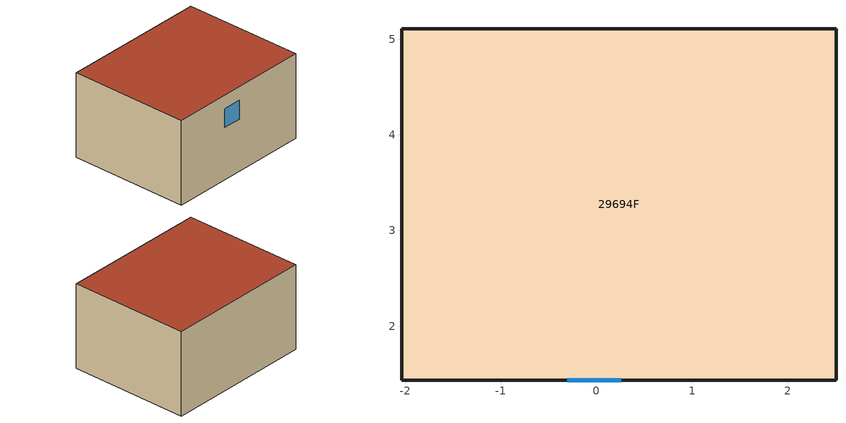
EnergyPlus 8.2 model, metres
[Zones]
29694F
 floor ground (Exterior Floor): 2.5,5.11 2.5,1.44 -2.04,1.44 -2.04,5.11 z0
 wall outside (Exterior Wall): 2.5,5.11 -2.04,5.11 -2.04,1.44 2.5,1.44 2.5,5.11 z0:2.57
 window (Exterior Window): -0.3,1.44 0.26,1.44 z1.59:2.16
 roof outside (Exterior Roof): -2.04,5.11 -2.04,1.44 2.5,1.44 2.5,5.11 z2.57
[Building]
Untitled: North Axis {deg}=0; Terrain=City; Loads Convergence Tolerance Value=0.04; Temperature Convergence Tolerance Value {deltaC}=0.4; Solar Distribution=FullInteriorAndExterior; Maximum Number of Warmup Days=25; Minimum Number of Warmup Days=6
[Site:Location]
CHICAGO_IL_USA TMY2-94846: Latitude {deg}=41.78; Longitude {deg}=-87.75; Time Zone {hr}=-6; Elevation {m}=190
[Material]
Name | Roughness | Thickness {m} | Conductivity {W/m-K} | Density {kg/m3} | Specific Heat {J/kg-K}
I02 50mm insulation board | MediumRough | 0.0508 | 0.03 | 43 | 1210
G01a 19mm gypsum board | MediumSmooth | 0.019 | 0.16 | 800 | 1090
M11 100mm lightweight concrete | MediumRough | 0.1016 | 0.53 | 1280 | 840
F16 Acoustic tile | MediumSmooth | 0.0191 | 0.06 | 368 | 590
M01 100mm brick | MediumRough | 0.1016 | 0.89 | 1920 | 790
M15 200mm heavyweight concrete | MediumRough | 0.2032 | 1.95 | 2240 | 900
[Material:AirGap]
Name | Thermal Resistance {m2-K/W}
F04 Wall air space resistance | 0.15
F05 Ceiling air space resistance | 0.18
[WindowMaterial:Glazing]
Clear 3mm: Optical Data Type=SpectralAverage; Thickness {m}=0.003; Solar Transmittance at Normal Incidence=0.837; Front Side Solar Reflectance at Normal Incidence=0.075; Back Side Solar Reflectance at Normal Incidence=0.075; Visible Transmittance at Normal Incidence=0.898; Front Side Visible Reflectance at Normal Incidence=0.081; Back Side Visible Reflectance at Normal Incidence=0.081; Infrared Transmittance at Normal Incidence=0; Front Side Infrared Hemispherical Emissivity=0.84; Back Side Infrared Hemispherical Emissivity=0.84; Conductivity {W/m-K}=0.9
[WindowMaterial:Gas]
Air 13mm: Gas Type=Air; Thickness {m}=0.0127
[Construction]
Exterior Floor: I02 50mm insulation board, M15 200mm heavyweight concrete
Exterior Wall: M01 100mm brick, M15 200mm heavyweight concrete, I02 50mm insulation board, F04 Wall air space resistance, G01a 19mm gypsum board
Exterior Roof: M11 100mm lightweight concrete, F05 Ceiling air space resistance, F16 Acoustic tile
Exterior Window: Clear 3mm, Air 13mm, Clear 3mm
[Zone]
29694F: Multiplier=1
